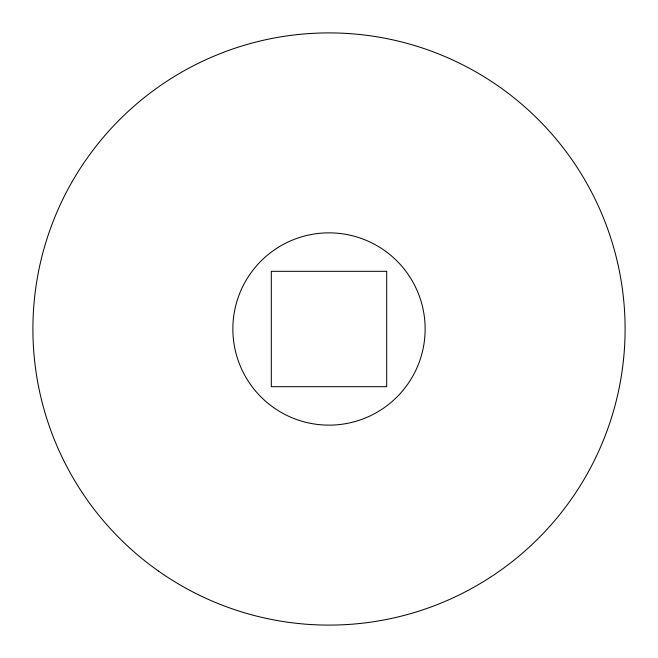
<?xml version="1.0" encoding="UTF-8"?>
<svg xmlns="http://www.w3.org/2000/svg" width="658" height="658" viewBox="0 0 658 658"><rect width="100%" height="100%" fill="white"/><g stroke="black" fill="none" stroke-linecap="round" stroke-linejoin="round"><path stroke-width="0.99" d="M386.682 271.318L271.318 271.318L271.318 386.682L386.682 386.682L386.682 271.318M158.504 571.086A296.1 296.1 0 0 0 623.899 355.608A296.1 296.1 0 0 0 204.589 60.306A296.1 296.1 0 0 0 158.504 571.086M273.646 407.598A96.134 96.134 0 0 0 424.747 337.636A96.134 96.134 0 0 0 288.607 241.757A96.134 96.134 0 0 0 273.646 407.598"/></g></svg>
